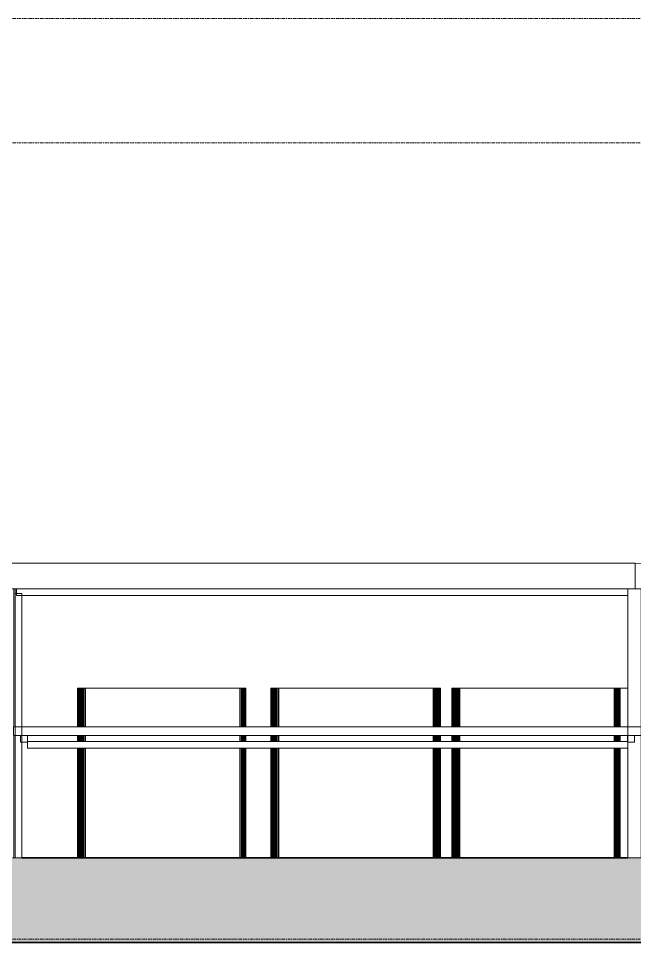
# Model space of a CAD drawing. Header units: centimetres. Extents: x -13467 to 3766, y -437 to 1921.
# Drawn here: x -9491 to -9127, y 44 to 589 of the extents above; entities that cross this region are included whole.
import ezdxf

# ---------------------------------------------------------------- set-up
doc = ezdxf.new("R2010")
doc.units = ezdxf.units.CM
doc.linetypes.add('Centre', pattern=[3.175, 0.635, -0.475, 1.59, -0.475])
for name, color, linetype, lineweight in [('A-FLOR', 7, 'Continuous', 9), ('A-FLOR-LEVL', 7, 'Continuous', 9), ('A-FLOR-PATT', 7, 'Continuous', 35), ('A-GENM', 7, 'Continuous', 9), ('M-EQPM', 7, 'Continuous', 9)]:
    doc.layers.add(name, color=color, linetype=linetype, lineweight=lineweight)

# ---------------------------------------------------------------- blocks, each defined once
blk = doc.blocks.new('PQ_RVR_EST-01_ZZ_ZZ_MO_T_A_rvt-1-Sección 1-1')
at = {"layer": 'A-FLOR-PATT', "lineweight": 9, "true_color": 0x9a9a9a}
blk.add_hatch(color=253, dxfattribs=at).paths.add_polyline_path([(-6260.94, 44), (-6260.94, 94), (-11182.13, 94), (-11182.13, 44), (-6621.18, 44)])
at = {"layer": 'A-FLOR', "lineweight": 35}
for p, q in [((-9131.28, 94), (-9488.78, 94)), ((-11081.92, 44), (-6260.94, 44))]:
    blk.add_line(p, q, dxfattribs=at)
blk = doc.blocks.new('EQ-01-012 - EQ-01-012_dwg_Agrupar_518-1490395-Sección 1-1')
at = {"layer": 'A-GENM', "color": 136, "true_color": 0x007f7f}
for p, q in [((-9455.97, 194), (-9456.01, 194)), ((-9456.01, 194), (-9456.01, 171.1)), ((-9456.01, 194), (-9456.01, 171.1)), ((-9456.01, 171.1), (-9456.01, 194)), ((-9455.97, 194), (-9455.85, 194)), ((-9455.97, 194), (-9455.97, 171.1)), ((-9455.85, 194), (-9455.66, 194)), ((-9455.85, 194), (-9455.85, 171.1)), ((-9455.66, 194), (-9455.39, 194)), ((-9455.66, 194), (-9455.66, 171.1)), ((-9455.39, 194), (-9455.05, 194)), ((-9455.39, 194), (-9455.39, 171.1)), ((-9455.05, 194), (-9454.64, 194)), ((-9455.05, 194), (-9455.05, 171.1)), ((-9454.64, 194), (-9454.18, 194)), ((-9454.64, 194), (-9454.64, 171.1)), ((-9454.18, 194), (-9453.67, 194)), ((-9454.18, 194), (-9454.18, 171.1)), ((-9453.67, 194), (-9453.12, 194)), ((-9453.67, 194), (-9453.67, 171.1)), ((-9453.12, 194), (-9452.54, 194)), ((-9453.12, 194), (-9453.12, 171.1)), ((-9452.54, 194), (-9451.94, 194)), ((-9452.54, 194), (-9452.54, 171.1)), ((-9451.33, 194), (-9451.94, 194)), ((-9451.94, 194), (-9451.94, 171.1)), ((-9451.33, 194), (-9361.4, 194)), ((-9451.33, 194), (-9451.33, 171.1)), ((-9361.4, 194), (-9360.76, 194)), ((-9360.3, 194), (-9361.4, 194)), ((-9360.3, 194), (-9361.4, 194)), ((-9360.3, 194), (-9360.76, 194)), ((-9360.3, 194), (-9360.12, 194)), ((-9360.3, 171.1), (-9360.3, 194)), ((-9360.3, 194), (-9360.3, 171.1)), ((-9360.12, 194), (-9359.5, 194)), ((-9360.12, 194), (-9360.12, 171.1)), ((-9359.5, 194), (-9358.91, 194)), ((-9359.5, 194), (-9359.5, 171.1)), ((-9358.91, 194), (-9358.37, 194)), ((-9358.91, 194), (-9358.91, 171.1)), ((-9358.37, 194), (-9357.88, 194)), ((-9358.37, 194), (-9358.37, 171.1)), ((-9357.88, 194), (-9357.47, 194)), ((-9357.88, 194), (-9357.88, 171.1)), ((-9357.47, 194), (-9357.13, 194)), ((-9357.47, 194), (-9357.47, 171.1)), ((-9357.13, 194), (-9356.88, 194)), ((-9357.13, 194), (-9357.13, 171.1)), ((-9356.88, 194), (-9356.73, 194)), ((-9356.88, 194), (-9356.88, 171.1)), ((-9356.71, 194), (-9356.73, 194)), ((-9356.73, 194), (-9356.73, 171.1)), ((-9356.71, 194), (-9356.67, 194)), ((-9356.71, 194), (-9356.67, 194)), ((-9356.71, 194), (-9356.71, 171.1)), ((-9356.67, 194), (-9356.71, 194)), ((-9356.67, 194), (-9356.71, 194)), ((-9356.71, 171.1), (-9356.71, 194)), ((-9356.71, 171.1), (-9356.71, 194)), ((-9456.01, 166.1), (-9456.01, 162.6)), ((-9456.01, 166.1), (-9456.01, 162.6)), ((-9456.01, 162.6), (-9456.01, 166.1)), ((-9455.97, 166.1), (-9455.97, 162.6)), ((-9455.97, 162.6), (-9455.97, 166.1)), ((-9455.97, 166.1), (-9455.97, 162.6)), ((-9455.85, 166.1), (-9455.85, 162.6)), ((-9455.85, 162.6), (-9455.85, 166.1)), ((-9455.85, 166.1), (-9455.85, 162.6)), ((-9455.66, 166.1), (-9455.66, 162.6)), ((-9455.66, 162.6), (-9455.66, 166.1)), ((-9455.66, 166.1), (-9455.66, 162.6)), ((-9455.39, 166.1), (-9455.39, 162.6)), ((-9455.39, 162.6), (-9455.39, 166.1)), ((-9455.39, 166.1), (-9455.39, 162.6)), ((-9455.05, 166.1), (-9455.05, 162.6)), ((-9455.05, 162.6), (-9455.05, 166.1)), ((-9455.05, 166.1), (-9455.05, 162.6)), ((-9454.64, 166.1), (-9454.64, 162.6)), ((-9454.64, 162.6), (-9454.64, 166.1)), ((-9454.64, 166.1), (-9454.64, 162.6)), ((-9454.18, 166.1), (-9454.18, 162.6)), ((-9454.18, 162.6), (-9454.18, 166.1)), ((-9454.18, 166.1), (-9454.18, 162.6)), ((-9453.67, 166.1), (-9453.67, 162.6)), ((-9453.67, 162.6), (-9453.67, 166.1)), ((-9453.67, 166.1), (-9453.67, 162.6)), ((-9453.12, 166.1), (-9453.12, 162.6)), ((-9453.12, 162.6), (-9453.12, 166.1)), ((-9453.12, 166.1), (-9453.12, 162.6)), ((-9452.54, 166.1), (-9452.54, 162.6)), ((-9452.54, 162.6), (-9452.54, 166.1)), ((-9452.54, 166.1), (-9452.54, 162.6)), ((-9451.94, 166.1), (-9451.94, 162.6)), ((-9451.94, 162.6), (-9451.94, 166.1)), ((-9451.94, 166.1), (-9451.94, 162.6)), ((-9451.33, 166.1), (-9451.33, 162.6)), ((-9451.33, 162.6), (-9451.33, 166.1)), ((-9451.33, 162.6), (-9451.33, 166.1)), ((-9360.3, 162.6), (-9360.3, 166.1)), ((-9360.3, 166.1), (-9360.3, 162.6)), ((-9360.3, 166.1), (-9360.3, 162.6)), ((-9360.12, 166.1), (-9360.12, 162.6)), ((-9360.12, 162.6), (-9360.12, 166.1)), ((-9360.12, 166.1), (-9360.12, 162.6)), ((-9359.5, 166.1), (-9359.5, 162.6)), ((-9359.5, 162.6), (-9359.5, 166.1)), ((-9359.5, 166.1), (-9359.5, 162.6)), ((-9358.91, 166.1), (-9358.91, 162.6)), ((-9358.91, 162.6), (-9358.91, 166.1)), ((-9358.91, 166.1), (-9358.91, 162.6)), ((-9358.37, 166.1), (-9358.37, 162.6)), ((-9358.37, 162.6), (-9358.37, 166.1)), ((-9358.37, 166.1), (-9358.37, 162.6)), ((-9357.88, 166.1), (-9357.88, 162.6)), ((-9357.88, 162.6), (-9357.88, 166.1)), ((-9357.88, 166.1), (-9357.88, 162.6)), ((-9357.47, 166.1), (-9357.47, 162.6)), ((-9357.47, 162.6), (-9357.47, 166.1)), ((-9357.47, 166.1), (-9357.47, 162.6)), ((-9357.13, 166.1), (-9357.13, 162.6)), ((-9357.13, 162.6), (-9357.13, 166.1)), ((-9357.13, 166.1), (-9357.13, 162.6)), ((-9356.88, 166.1), (-9356.88, 162.6)), ((-9356.88, 162.6), (-9356.88, 166.1)), ((-9356.88, 166.1), (-9356.88, 162.6)), ((-9356.73, 166.1), (-9356.73, 162.6)), ((-9356.73, 162.6), (-9356.73, 166.1)), ((-9356.73, 166.1), (-9356.73, 162.6)), ((-9356.71, 166.1), (-9356.71, 162.6)), ((-9356.71, 162.6), (-9356.71, 166.1)), ((-9356.71, 162.6), (-9356.71, 166.1)), ((-9456.01, 158.6), (-9456.01, 94)), ((-9456.01, 158.6), (-9456.01, 94)), ((-9456.01, 94), (-9456.01, 158.6)), ((-9455.97, 158.6), (-9455.97, 94)), ((-9455.97, 94), (-9455.97, 158.6)), ((-9455.97, 158.6), (-9455.97, 94)), ((-9455.85, 158.6), (-9455.85, 94)), ((-9455.85, 94), (-9455.85, 158.6)), ((-9455.85, 158.6), (-9455.85, 94)), ((-9455.66, 158.6), (-9455.66, 94)), ((-9455.66, 94), (-9455.66, 158.6)), ((-9455.66, 158.6), (-9455.66, 94)), ((-9455.39, 158.6), (-9455.39, 94)), ((-9455.39, 94), (-9455.39, 158.6)), ((-9455.39, 158.6), (-9455.39, 94)), ((-9455.05, 158.6), (-9455.05, 94)), ((-9455.05, 94), (-9455.05, 158.6)), ((-9455.05, 158.6), (-9455.05, 94)), ((-9454.64, 158.6), (-9454.64, 94)), ((-9454.64, 94), (-9454.64, 158.6)), ((-9454.64, 158.6), (-9454.64, 94)), ((-9454.18, 158.6), (-9454.18, 94)), ((-9454.18, 94), (-9454.18, 158.6)), ((-9454.18, 158.6), (-9454.18, 94)), ((-9453.67, 158.6), (-9453.67, 94)), ((-9453.67, 94), (-9453.67, 158.6)), ((-9453.67, 158.6), (-9453.67, 94)), ((-9453.12, 158.6), (-9453.12, 94)), ((-9453.12, 94), (-9453.12, 158.6)), ((-9453.12, 158.6), (-9453.12, 94)), ((-9452.54, 158.6), (-9452.54, 94)), ((-9452.54, 94), (-9452.54, 158.6)), ((-9452.54, 158.6), (-9452.54, 94)), ((-9451.94, 158.6), (-9451.94, 94)), ((-9451.94, 94), (-9451.94, 158.6)), ((-9451.94, 158.6), (-9451.94, 94)), ((-9451.33, 158.6), (-9451.33, 94)), ((-9451.33, 94), (-9451.33, 158.6)), ((-9451.33, 94), (-9451.33, 158.6)), ((-9360.3, 94), (-9360.3, 158.6)), ((-9360.3, 158.6), (-9360.3, 94)), ((-9360.3, 158.6), (-9360.3, 94)), ((-9360.12, 158.6), (-9360.12, 94)), ((-9360.12, 94), (-9360.12, 158.6)), ((-9360.12, 158.6), (-9360.12, 94)), ((-9359.5, 158.6), (-9359.5, 94)), ((-9359.5, 94), (-9359.5, 158.6)), ((-9359.5, 158.6), (-9359.5, 94)), ((-9358.91, 158.6), (-9358.91, 94)), ((-9358.91, 94), (-9358.91, 158.6)), ((-9358.91, 158.6), (-9358.91, 94)), ((-9358.37, 158.6), (-9358.37, 94)), ((-9358.37, 94), (-9358.37, 158.6)), ((-9358.37, 158.6), (-9358.37, 94)), ((-9357.88, 158.6), (-9357.88, 94)), ((-9357.88, 94), (-9357.88, 158.6)), ((-9357.88, 158.6), (-9357.88, 94)), ((-9357.47, 158.6), (-9357.47, 94)), ((-9357.47, 94), (-9357.47, 158.6)), ((-9357.47, 158.6), (-9357.47, 94)), ((-9357.13, 158.6), (-9357.13, 94)), ((-9357.13, 94), (-9357.13, 158.6)), ((-9357.13, 158.6), (-9357.13, 94)), ((-9356.88, 158.6), (-9356.88, 94)), ((-9356.88, 94), (-9356.88, 158.6)), ((-9356.88, 158.6), (-9356.88, 94)), ((-9356.73, 158.6), (-9356.73, 94)), ((-9356.73, 94), (-9356.73, 158.6)), ((-9356.73, 158.6), (-9356.73, 94)), ((-9356.71, 158.6), (-9356.71, 94)), ((-9356.71, 94), (-9356.71, 158.6)), ((-9356.71, 94), (-9356.71, 158.6))]:
    blk.add_line(p, q, dxfattribs=at)
at = {"layer": 'A-GENM', "color": 136, "true_color": 0x007f7f, "flags": 128}
for points in [[(-9455.97, 171.1), (-9455.97, 194)], [(-9455.85, 171.1), (-9455.85, 194)], [(-9455.66, 171.1), (-9455.66, 194)], [(-9455.39, 171.1), (-9455.39, 194)], [(-9455.05, 171.1), (-9455.05, 194)], [(-9454.64, 171.1), (-9454.64, 194)], [(-9454.18, 171.1), (-9454.18, 194)], [(-9453.67, 171.1), (-9453.67, 194)], [(-9453.12, 171.1), (-9453.12, 194)], [(-9452.54, 171.1), (-9452.54, 194)], [(-9451.94, 171.1), (-9451.94, 194)], [(-9360.12, 171.1), (-9360.12, 194)], [(-9359.5, 171.1), (-9359.5, 194)], [(-9358.91, 171.1), (-9358.91, 194)], [(-9358.37, 171.1), (-9358.37, 194)], [(-9357.88, 171.1), (-9357.88, 194)], [(-9357.47, 171.1), (-9357.47, 194)], [(-9357.13, 171.1), (-9357.13, 194)], [(-9356.88, 171.1), (-9356.88, 194)], [(-9356.73, 171.1), (-9356.73, 194)]]:
    blk.add_lwpolyline(points, close=True, dxfattribs=at)
for points in [[(-9451.33, 171.1), (-9451.33, 194), (-9361.4, 194), (-9360.3, 194), (-9360.3, 171.1)], [(-9451.33, 171.1), (-9451.33, 194), (-9361.4, 194), (-9360.3, 194), (-9361.4, 194)]]:
    blk.add_lwpolyline(points, dxfattribs=at)
blk = doc.blocks.new('EQ-01-012 - EQ-01-012_dwg-1490394-Sección 1-1')
blk.add_blockref('EQ-01-012 - EQ-01-012_dwg_Agrupar_518-1490395-Sección 1-1', (0, 0))
blk = doc.blocks.new('EQ-01-012 - EQ-01-012-1490397-Sección 1-1')
blk.add_blockref('EQ-01-012 - EQ-01-012_dwg-1490394-Sección 1-1', (0, 0))
blk = doc.blocks.new('EQ-01-012 - EQ-01-012_dwg_Agrupar_518-V13-Sección 1-1')
at = {"layer": 'A-GENM', "color": 136, "true_color": 0x007f7f}
for p, q in [((-9242.55, 194), (-9242.21, 194)), ((-9242.55, 194), (-9242.55, 171.1)), ((-9242.21, 194), (-9241.96, 194)), ((-9242.21, 194), (-9242.21, 171.1)), ((-9241.96, 194), (-9241.81, 194)), ((-9241.96, 194), (-9241.96, 171.1)), ((-9241.79, 194), (-9241.81, 194)), ((-9241.81, 194), (-9241.81, 171.1)), ((-9241.79, 194), (-9241.75, 194)), ((-9241.79, 194), (-9241.75, 194)), ((-9241.79, 194), (-9241.79, 171.1)), ((-9241.75, 194), (-9241.79, 194)), ((-9241.75, 194), (-9241.79, 194)), ((-9241.79, 171.1), (-9241.79, 194)), ((-9241.79, 171.1), (-9241.79, 194)), ((-9242.55, 166.1), (-9242.55, 162.6)), ((-9242.55, 162.6), (-9242.55, 166.1)), ((-9242.55, 166.1), (-9242.55, 162.6)), ((-9242.21, 166.1), (-9242.21, 162.6)), ((-9242.21, 162.6), (-9242.21, 166.1)), ((-9242.21, 166.1), (-9242.21, 162.6)), ((-9241.96, 166.1), (-9241.96, 162.6)), ((-9241.96, 162.6), (-9241.96, 166.1)), ((-9241.96, 166.1), (-9241.96, 162.6)), ((-9241.81, 166.1), (-9241.81, 162.6)), ((-9241.81, 162.6), (-9241.81, 166.1)), ((-9241.81, 166.1), (-9241.81, 162.6)), ((-9241.79, 166.1), (-9241.79, 162.6)), ((-9241.79, 162.6), (-9241.79, 166.1)), ((-9241.79, 162.6), (-9241.79, 166.1)), ((-9242.55, 158.6), (-9242.55, 94)), ((-9242.55, 94), (-9242.55, 158.6)), ((-9242.55, 158.6), (-9242.55, 94)), ((-9242.21, 158.6), (-9242.21, 94)), ((-9242.21, 94), (-9242.21, 158.6)), ((-9242.21, 158.6), (-9242.21, 94)), ((-9241.96, 158.6), (-9241.96, 94)), ((-9241.96, 94), (-9241.96, 158.6)), ((-9241.96, 158.6), (-9241.96, 94)), ((-9241.81, 158.6), (-9241.81, 94)), ((-9241.81, 94), (-9241.81, 158.6)), ((-9241.81, 158.6), (-9241.81, 94)), ((-9241.79, 158.6), (-9241.79, 94)), ((-9241.79, 94), (-9241.79, 158.6)), ((-9241.79, 94), (-9241.79, 158.6))]:
    blk.add_line(p, q, dxfattribs=at)
at = {"layer": 'A-GENM', "color": 136, "true_color": 0x007f7f, "flags": 128}
for points in [[(-9242.55, 171.1), (-9242.55, 194)], [(-9242.21, 171.1), (-9242.21, 194)], [(-9241.96, 171.1), (-9241.96, 194)], [(-9241.81, 171.1), (-9241.81, 194)]]:
    blk.add_lwpolyline(points, close=True, dxfattribs=at)
blk = doc.blocks.new('EQ-01-012 - EQ-01-012_dwg-V14-Sección 1-1')
blk.add_blockref('EQ-01-012 - EQ-01-012_dwg_Agrupar_518-V13-Sección 1-1', (0, 0))
blk = doc.blocks.new('EQ-01-012 - EQ-01-012-V15-Sección 1-1')
blk.add_blockref('EQ-01-012 - EQ-01-012_dwg-V14-Sección 1-1', (0, 0))
blk = doc.blocks.new('EQ-01-012 - EQ-01-012_dwg_Agrupar_518-V16-Sección 1-1')
at = {"layer": 'A-GENM', "color": 136, "true_color": 0x007f7f}
for p, q in [((-9135.77, 194), (-9131.28, 194)), ((-9135.77, 194), (-9131.28, 194)), ((-9135.77, 194), (-9131.28, 194)), ((-9123.44, 194), (-9122.95, 194)), ((-9123.44, 194), (-9123.44, 171.1)), ((-9122.95, 194), (-9122.54, 194)), ((-9122.95, 194), (-9122.95, 171.1)), ((-9122.54, 194), (-9122.2, 194)), ((-9122.54, 194), (-9122.54, 171.1)), ((-9122.2, 194), (-9121.95, 194)), ((-9122.2, 194), (-9122.2, 171.1)), ((-9121.95, 194), (-9121.8, 194)), ((-9121.95, 194), (-9121.95, 171.1)), ((-9121.78, 194), (-9121.8, 194)), ((-9121.8, 194), (-9121.8, 171.1)), ((-9121.78, 194), (-9121.74, 194)), ((-9121.78, 194), (-9121.74, 194)), ((-9121.78, 194), (-9121.78, 171.1)), ((-9121.74, 194), (-9121.78, 194)), ((-9121.74, 194), (-9121.78, 194)), ((-9121.78, 171.1), (-9121.78, 194)), ((-9121.78, 171.1), (-9121.78, 194)), ((-9123.44, 166.21), (-9123.44, 94)), ((-9123.44, 94), (-9123.44, 166.21)), ((-9123.44, 166.21), (-9123.44, 94)), ((-9122.95, 166.21), (-9122.95, 94)), ((-9122.95, 94), (-9122.95, 166.21)), ((-9122.95, 166.21), (-9122.95, 94)), ((-9122.54, 166.21), (-9122.54, 94)), ((-9122.54, 94), (-9122.54, 166.21)), ((-9122.54, 166.21), (-9122.54, 94)), ((-9122.2, 166.21), (-9122.2, 94)), ((-9122.2, 94), (-9122.2, 166.21)), ((-9122.2, 166.21), (-9122.2, 94)), ((-9121.95, 166.21), (-9121.95, 94)), ((-9121.95, 94), (-9121.95, 166.21)), ((-9121.95, 166.21), (-9121.95, 94)), ((-9121.8, 166.21), (-9121.8, 94)), ((-9121.8, 94), (-9121.8, 166.21)), ((-9121.8, 166.21), (-9121.8, 94)), ((-9121.78, 166.21), (-9121.78, 94)), ((-9121.78, 94), (-9121.78, 166.21)), ((-9121.78, 94), (-9121.78, 166.21))]:
    blk.add_line(p, q, dxfattribs=at)
at = {"layer": 'A-GENM', "color": 136, "true_color": 0x007f7f, "flags": 128}
for points in [[(-9123.44, 171.1), (-9123.44, 194)], [(-9122.95, 171.1), (-9122.95, 194)], [(-9122.54, 171.1), (-9122.54, 194)], [(-9122.2, 171.1), (-9122.2, 194)], [(-9121.95, 171.1), (-9121.95, 194)], [(-9121.8, 171.1), (-9121.8, 194)]]:
    blk.add_lwpolyline(points, close=True, dxfattribs=at)
blk = doc.blocks.new('EQ-01-012 - EQ-01-012_dwg-V17-Sección 1-1')
blk.add_blockref('EQ-01-012 - EQ-01-012_dwg_Agrupar_518-V16-Sección 1-1', (0, 0))
blk = doc.blocks.new('EQ-01-012 - EQ-01-012-V18-Sección 1-1')
blk.add_blockref('EQ-01-012 - EQ-01-012_dwg-V17-Sección 1-1', (0, 0))
blk = doc.blocks.new('EQ-02-001 - EQ-02-001_dwg_Agrupar_349-1523281-Sección 1-1')
at = {"layer": 'M-EQPM', "color": 253, "true_color": 0x999999}
for p, q in [((-9497.46, 252.6), (-9497.46, 267.6)), ((-9127.06, 267.6), (-9497.46, 267.6)), ((-9497.46, 252.6), (-9497.46, 267.6)), ((-9497.46, 267.6), (-9127.06, 267.6)), ((-9127.06, 252.6), (-9127.06, 267.6)), ((-9127.06, 252.6), (-9127.06, 267.6)), ((-9497.46, 252.6), (-9492.78, 252.6)), ((-9497.46, 252.6), (-9492.78, 252.6))]:
    blk.add_line(p, q, dxfattribs=at)
at = {"layer": 'M-EQPM', "color": 253, "true_color": 0x999999, "flags": 128}
for points in [[(-9497.46, 267.6), (-9127.06, 267.6), (-9127.06, 252.6)], [(-9492.78, 252.6), (-9497.46, 252.6), (-9497.46, 267.6)]]:
    blk.add_lwpolyline(points, dxfattribs=at)
blk = doc.blocks.new('EQ-02-001 - EQ-02-001_dwg_Agrupar_354-1523284-Sección 1-1')
at = {"layer": 'M-EQPM', "color": 251, "true_color": 0x666666}
for p, q in [((-9493.5, 171.1), (-9493.5, 252.6)), ((-9493.5, 252.6), (-9493.5, 171.1)), ((-9493.5, 171.1), (-9493.5, 252.6)), ((-9493.5, 94), (-9493.5, 166.1)), ((-9493.5, 166.1), (-9493.5, 94)), ((-9493.5, 94), (-9493.5, 166.1))]:
    blk.add_line(p, q, dxfattribs=at)
blk = doc.blocks.new('EQ-02-001 - EQ-02-001_dwg_Agrupar_354-1523285-Sección 1-1')
at = {"layer": 'M-EQPM', "color": 251, "true_color": 0x666666}
for p, q in [((-9485.54, 158.6), (-9485.54, 162.1)), ((-9485.54, 162.1), (-9485.54, 158.6)), ((-9131.28, 158.6), (-9485.54, 158.6)), ((-9131.28, 158.6), (-9485.54, 158.6)), ((-9131.5, 162.6), (-9485.5, 162.6)), ((-9131.5, 162.6), (-9485.5, 162.6)), ((-9485.5, 162.6), (-9131.5, 162.6))]:
    blk.add_line(p, q, dxfattribs=at)
at = {"layer": 'M-EQPM', "color": 251, "true_color": 0x666666, "flags": 128}
blk.add_lwpolyline([(-9485.54, 162.1), (-9485.54, 158.6), (-9131.28, 158.6)], dxfattribs=at)
blk = doc.blocks.new('EQ-02-001 - EQ-02-001_dwg_Agrupar_1708-1523287-Sección 1-1')
at = {"layer": 'M-EQPM', "color": 251, "true_color": 0x666666}
for p, q in [((-9493.68, 171.1), (-9123.5, 171.1)), ((-9493.68, 171.1), (-9493.68, 166.1)), ((-9493.68, 166.1), (-9493.68, 171.1)), ((-9493.68, 171.1), (-9123.5, 171.1)), ((-9123.5, 171.1), (-9123.5, 166.1)), ((-9123.5, 171.1), (-9123.5, 166.1)), ((-9493.68, 166.1), (-9123.5, 166.1)), ((-9493.68, 166.1), (-9123.5, 166.1))]:
    blk.add_line(p, q, dxfattribs=at)
at = {"layer": 'M-EQPM', "color": 251, "true_color": 0x666666, "flags": 128}
blk.add_lwpolyline([(-9123.5, 171.1), (-9493.68, 171.1), (-9493.68, 166.1), (-9123.5, 166.1)], close=True, dxfattribs=at)
blk = doc.blocks.new('EQ-02-001 - EQ-02-001_dwg_Agrupar_354-1523289-Sección 1-1')
at = {"layer": 'M-EQPM', "color": 251, "true_color": 0x666666}
for p, q in [((-9131.5, 162.1), (-9131.5, 166.1)), ((-9127.5, 166.1), (-9131.5, 166.1)), ((-9131.5, 166.1), (-9127.5, 166.1)), ((-9131.5, 162.1), (-9131.5, 166.1)), ((-9127.5, 166.1), (-9127.5, 162.1)), ((-9127.5, 166.1), (-9127.5, 162.1)), ((-9131.5, 162.1), (-9127.5, 162.1)), ((-9127.5, 162.1), (-9131.5, 162.1))]:
    blk.add_line(p, q, dxfattribs=at)
at = {"layer": 'M-EQPM', "color": 251, "true_color": 0x666666, "flags": 128}
blk.add_lwpolyline([(-9131.5, 166.1), (-9131.5, 162.1), (-9127.5, 162.1), (-9127.5, 166.1)], close=True, dxfattribs=at)
blk = doc.blocks.new('EQ-02-001 - EQ-02-001_dwg_Agrupar_354-1523290-Sección 1-1')
at = {"layer": 'M-EQPM', "color": 251, "true_color": 0x666666}
for p, q in [((-9489.5, 162.1), (-9489.5, 166.1)), ((-9485.5, 166.1), (-9489.5, 166.1)), ((-9489.5, 166.1), (-9485.5, 166.1)), ((-9489.5, 162.1), (-9489.5, 166.1)), ((-9485.5, 166.1), (-9485.5, 162.1)), ((-9485.5, 166.1), (-9485.5, 162.1)), ((-9489.5, 162.1), (-9485.5, 162.1)), ((-9485.5, 162.1), (-9489.5, 162.1))]:
    blk.add_line(p, q, dxfattribs=at)
at = {"layer": 'M-EQPM', "color": 251, "true_color": 0x666666, "flags": 128}
blk.add_lwpolyline([(-9489.5, 166.1), (-9489.5, 162.1), (-9485.5, 162.1), (-9485.5, 166.1)], close=True, dxfattribs=at)
blk = doc.blocks.new('EQ-02-001 - EQ-02-001_dwg_Agrupar_354-1523295-Sección 1-1')
at = {"layer": 'M-EQPM', "color": 251, "true_color": 0x666666}
for p, q in [((-9491.93, 248.6), (-9491.93, 252.6)), ((-9491.93, 252.6), (-9131.28, 252.6)), ((-9491.93, 248.6), (-9491.93, 252.6)), ((-9491.93, 252.6), (-9131.28, 252.6)), ((-9131.28, 252.6), (-9131.28, 248.6)), ((-9131.28, 248.6), (-9131.28, 252.6)), ((-9491.93, 248.6), (-9131.28, 248.6)), ((-9131.28, 248.6), (-9491.93, 248.6))]:
    blk.add_line(p, q, dxfattribs=at)
at = {"layer": 'M-EQPM', "color": 251, "true_color": 0x666666, "flags": 128}
blk.add_lwpolyline([(-9491.93, 252.6), (-9491.93, 248.6), (-9131.28, 248.6), (-9131.28, 252.6)], close=True, dxfattribs=at)
blk = doc.blocks.new('EQ-02-001 - EQ-02-001_dwg_Agrupar_354-1523296-Sección 1-1')
at = {"layer": 'M-EQPM', "color": 251, "true_color": 0x666666}
for p, q in [((-9131.28, 94), (-9131.28, 252.6)), ((-9131.28, 252.6), (-9123.5, 252.6)), ((-9131.28, 94), (-9131.28, 252.6)), ((-9123.5, 252.6), (-9131.28, 252.6)), ((-9123.5, 94), (-9123.5, 252.6)), ((-9123.5, 252.6), (-9123.5, 94)), ((-9123.5, 94), (-9131.28, 94)), ((-9123.5, 94), (-9131.28, 94))]:
    blk.add_line(p, q, dxfattribs=at)
at = {"layer": 'M-EQPM', "color": 251, "true_color": 0x666666, "flags": 128}
blk.add_lwpolyline([(-9131.28, 94), (-9123.5, 94), (-9123.5, 252.6), (-9131.28, 252.6)], close=True, dxfattribs=at)
blk = doc.blocks.new('EQ-02-001 - EQ-02-001_dwg_Agrupar_354-1523297-Sección 1-1')
at = {"layer": 'M-EQPM', "color": 251, "true_color": 0x666666}
for p, q in [((-9492.78, 249.69), (-9488.78, 249.69)), ((-9492.78, 249.69), (-9492.78, 94)), ((-9492.78, 249.69), (-9488.78, 249.69)), ((-9492.78, 94), (-9492.78, 249.69)), ((-9488.78, 249.69), (-9488.78, 94)), ((-9488.78, 249.69), (-9488.78, 94)), ((-9488.78, 94), (-9492.78, 94)), ((-9492.78, 94), (-9488.78, 94))]:
    blk.add_line(p, q, dxfattribs=at)
at = {"layer": 'M-EQPM', "color": 251, "true_color": 0x666666, "flags": 128}
blk.add_lwpolyline([(-9488.78, 249.69), (-9492.78, 249.69), (-9492.78, 94), (-9488.78, 94)], close=True, dxfattribs=at)
blk = doc.blocks.new('EQ-02-001 - EQ-02-001_dwg_Agrupar_354-1523300-Sección 1-1')
at = {"layer": 'M-EQPM', "color": 251, "true_color": 0x666666}
for p, q in [((-9123.5, 252.8), (-9123.5, 248.8)), ((-9123.5, 252.8), (-9103.5, 252.8)), ((-9123.5, 252.8), (-9123.5, 248.8)), ((-9103.5, 252.8), (-9123.5, 252.8)), ((-9103.5, 248.8), (-9103.5, 252.8)), ((-9103.5, 252.8), (-9103.5, 248.8)), ((-9123.5, 248.8), (-9103.5, 248.8)), ((-9123.5, 248.8), (-9103.5, 248.8))]:
    blk.add_line(p, q, dxfattribs=at)
at = {"layer": 'M-EQPM', "color": 251, "true_color": 0x666666, "flags": 128}
blk.add_lwpolyline([(-9123.5, 248.8), (-9123.5, 252.8), (-9103.5, 252.8), (-9103.5, 248.8)], close=True, dxfattribs=at)
blk = doc.blocks.new('EQ-02-001 - EQ-02-001_dwg_Agrupar_354-1523301-Sección 1-1')
at = {"layer": 'M-EQPM', "color": 251, "true_color": 0x666666}
for p, q in [((-9106.31, 249.95), (-9103.5, 252.8)), ((-9103.5, 252.8), (-9106.31, 249.95)), ((-9103.5, 252.8), (-9021.91, 172.44)), ((-9021.91, 172.44), (-9103.5, 252.8)), ((-9106.31, 249.95), (-9024.72, 169.59)), ((-9106.31, 249.95), (-9024.72, 169.59)), ((-9024.72, 169.59), (-9021.91, 172.44)), ((-9021.91, 172.44), (-9024.72, 169.59))]:
    blk.add_line(p, q, dxfattribs=at)
at = {"layer": 'M-EQPM', "color": 251, "true_color": 0x666666, "flags": 128}
blk.add_lwpolyline([(-9106.31, 249.95), (-9103.5, 252.8), (-9021.91, 172.44), (-9024.72, 169.59)], close=True, dxfattribs=at)
blk = doc.blocks.new('EQ-02-001 - EQ-02-001_dwg_Agrupar_354-1523313-Sección 1-1')
at = {"layer": 'M-EQPM', "color": 251, "true_color": 0x666666}
for p, q in [((-9491.93, 252.6), (-9492.78, 252.6)), ((-9492.78, 249.69), (-9492.78, 252.6)), ((-9492.78, 249.69), (-9492.78, 252.6)), ((-9492.78, 252.6), (-9491.93, 252.6))]:
    blk.add_line(p, q, dxfattribs=at)
at = {"layer": 'M-EQPM', "color": 251, "true_color": 0x666666, "flags": 128}
blk.add_lwpolyline([(-9491.93, 252.6), (-9492.78, 252.6), (-9492.78, 249.69)], dxfattribs=at)
blk = doc.blocks.new('EQ-02-001 - EQ-02-001_dwg_Agrupar_775-1523314-Sección 1-1')
at = {"layer": 'M-EQPM', "color": 136, "true_color": 0x007f7f}
for p, q in [((-9062.46, 264.2), (-9127.06, 267.6)), ((-9062.46, 249.2), (-9062.46, 264.2)), ((-9101.95, 251.28), (-9062.46, 249.2)), ((-9062.46, 249.2), (-9101.95, 251.28)), ((-9062.46, 249.2), (-9101.95, 251.28))]:
    blk.add_line(p, q, dxfattribs=at)
at = {"layer": 'M-EQPM', "color": 136, "true_color": 0x007f7f, "flags": 128}
blk.add_lwpolyline([(-9127.06, 267.6), (-9062.46, 264.2), (-9062.46, 249.2)], dxfattribs=at)
blk = doc.blocks.new('EQ-02-001 - EQ-02-001_dwg_Agrupar_352-1523315-Sección 1-1')
at = {"layer": 'M-EQPM', "color": 251, "true_color": 0x666666}
for p, q in [((-9123.5, 166.21), (-9118.42, 166.21)), ((-9123.5, 166.21), (-9118.42, 166.21)), ((-9118.42, 166.21), (-9123.5, 166.21))]:
    blk.add_line(p, q, dxfattribs=at)
blk = doc.blocks.new('EQ-02-001 - EQ-02-001_dwg_Agrupar_352-1523316-Sección 1-1')
at = {"layer": 'M-EQPM', "color": 251, "true_color": 0x666666}
for p, q in [((-9103.5, 151.82), (-9103.5, 146.93)), ((-9103.5, 146.93), (-9103.5, 151.82)), ((-9103.5, 146.93), (-9098.42, 146.93)), ((-9103.5, 146.93), (-9098.42, 146.93))]:
    blk.add_line(p, q, dxfattribs=at)
at = {"layer": 'M-EQPM', "color": 251, "true_color": 0x666666, "flags": 128}
blk.add_lwpolyline([(-9098.42, 146.93), (-9103.5, 146.93), (-9103.5, 151.82)], dxfattribs=at)
blk = doc.blocks.new('EQ-02-001 - EQ-02-001_dwg_Agrupar_352-1523317-Sección 1-1')
at = {"layer": 'M-EQPM', "color": 251, "true_color": 0x666666}
for p, q in [((-9083.5, 132.55), (-9083.5, 127.66)), ((-9083.5, 127.66), (-9083.5, 132.55)), ((-9083.5, 127.66), (-9078.42, 127.66)), ((-9083.5, 127.66), (-9078.42, 127.66))]:
    blk.add_line(p, q, dxfattribs=at)
at = {"layer": 'M-EQPM', "color": 251, "true_color": 0x666666, "flags": 128}
blk.add_lwpolyline([(-9078.42, 127.66), (-9083.5, 127.66), (-9083.5, 132.55)], dxfattribs=at)
blk = doc.blocks.new('EQ-02-001 - EQ-02-001_dwg_Agrupar_352-1523318-Sección 1-1')
at = {"layer": 'M-EQPM', "color": 251, "true_color": 0x666666}
for p, q in [((-9063.5, 113.27), (-9063.5, 108.38)), ((-9063.5, 108.38), (-9063.5, 113.27)), ((-9063.5, 108.38), (-9058.42, 108.38)), ((-9063.5, 108.38), (-9058.42, 108.38))]:
    blk.add_line(p, q, dxfattribs=at)
at = {"layer": 'M-EQPM', "color": 251, "true_color": 0x666666, "flags": 128}
blk.add_lwpolyline([(-9058.42, 108.38), (-9063.5, 108.38), (-9063.5, 113.27)], dxfattribs=at)
blk = doc.blocks.new('EQ-02-001 - EQ-02-001_dwg_Agrupar_350-1523320-Sección 1-1')
at = {"layer": 'M-EQPM', "color": 251, "true_color": 0x666666}
for p, q in [((-9123.5, 171.1), (-9103.5, 171.1)), ((-9123.5, 171.1), (-9043.5, 94)), ((-9123.5, 171.1), (-9103.5, 171.1)), ((-9043.5, 94), (-9123.5, 171.1)), ((-9103.5, 171.1), (-9023.5, 94)), ((-9043.5, 94), (-9023.5, 94)), ((-9043.5, 94), (-9023.5, 94))]:
    blk.add_line(p, q, dxfattribs=at)
at = {"layer": 'M-EQPM', "color": 251, "true_color": 0x666666, "flags": 128}
for points in [[(-9023.5, 94), (-9103.5, 171.1), (-9123.5, 171.1)], [(-9123.5, 171.1), (-9043.5, 94), (-9023.5, 94), (-9103.5, 171.1)]]:
    blk.add_lwpolyline(points, dxfattribs=at)
blk = doc.blocks.new('EQ-02-001 - EQ-02-001_dwg_Agrupar_353-1523321-Sección 1-1')
for name in ['EQ-02-001 - EQ-02-001_dwg_Agrupar_350-1523320-Sección 1-1', 'EQ-02-001 - EQ-02-001_dwg_Agrupar_352-1523315-Sección 1-1', 'EQ-02-001 - EQ-02-001_dwg_Agrupar_352-1523316-Sección 1-1', 'EQ-02-001 - EQ-02-001_dwg_Agrupar_352-1523317-Sección 1-1', 'EQ-02-001 - EQ-02-001_dwg_Agrupar_352-1523318-Sección 1-1']:
    blk.add_blockref(name, (0, 0))
blk = doc.blocks.new('EQ-02-001 - EQ-02-001_dwg_Agrupar_770-1523322-Sección 1-1')
for name in ['EQ-02-001 - EQ-02-001_dwg_Agrupar_349-1523281-Sección 1-1', 'EQ-02-001 - EQ-02-001_dwg_Agrupar_775-1523314-Sección 1-1', 'EQ-02-001 - EQ-02-001_dwg_Agrupar_354-1523284-Sección 1-1', 'EQ-02-001 - EQ-02-001_dwg_Agrupar_354-1523313-Sección 1-1', 'EQ-02-001 - EQ-02-001_dwg_Agrupar_354-1523295-Sección 1-1', 'EQ-02-001 - EQ-02-001_dwg_Agrupar_354-1523296-Sección 1-1', 'EQ-02-001 - EQ-02-001_dwg_Agrupar_354-1523300-Sección 1-1', 'EQ-02-001 - EQ-02-001_dwg_Agrupar_354-1523301-Sección 1-1', 'EQ-02-001 - EQ-02-001_dwg_Agrupar_354-1523297-Sección 1-1', 'EQ-02-001 - EQ-02-001_dwg_Agrupar_1708-1523287-Sección 1-1', 'EQ-02-001 - EQ-02-001_dwg_Agrupar_353-1523321-Sección 1-1', 'EQ-02-001 - EQ-02-001_dwg_Agrupar_354-1523290-Sección 1-1', 'EQ-02-001 - EQ-02-001_dwg_Agrupar_354-1523289-Sección 1-1', 'EQ-02-001 - EQ-02-001_dwg_Agrupar_354-1523285-Sección 1-1']:
    blk.add_blockref(name, (0, 0))
blk = doc.blocks.new('EQ-02-001 - EQ-02-001_dwg_Group_13-1523323-Sección 1-1')
blk.add_blockref('EQ-02-001 - EQ-02-001_dwg_Agrupar_770-1523322-Sección 1-1', (0, 0))
blk = doc.blocks.new('EQ-02-001 - EQ-02-001_dwg-1523279-Sección 1-1')
blk.add_blockref('EQ-02-001 - EQ-02-001_dwg_Group_13-1523323-Sección 1-1', (0, 0))
blk = doc.blocks.new('EQ-02-001 - EQ-02-001-1523325-Sección 1-1')
blk.add_blockref('EQ-02-001 - EQ-02-001_dwg-1523279-Sección 1-1', (0, 0))
blk = doc.blocks.new('PQ_RVR_MEP-01_ZZ_ZZ_MO_T_A_rvt-1-Sección 1-1')
at = {"layer": 'A-GENM', "lineweight": 9}
for name, p in [('EQ-01-012 - EQ-01-012-1490397-Sección 1-1', (0, 0)), ('EQ-01-012 - EQ-01-012-1490397-Sección 1-1', (114.06, 0)), ('EQ-01-012 - EQ-01-012-V15-Sección 1-1', (0, 0)), ('EQ-01-012 - EQ-01-012-1490397-Sección 1-1', (220.94, 0)), ('EQ-01-012 - EQ-01-012-V18-Sección 1-1', (0, 0))]:
    blk.add_blockref(name, p, dxfattribs=at)
at = {"layer": 'M-EQPM', "lineweight": 9}
blk.add_blockref('EQ-02-001 - EQ-02-001-1523325-Sección 1-1', (0, 0), dxfattribs=at)

msp = doc.modelspace()

# ---------------------------------------------------------------- hatches: boundary and pattern name
at = {"layer": 'A-FLOR-PATT', "lineweight": 9, "true_color": 0x9a9a9a}
msp.add_hatch(color=253, dxfattribs=at).paths.add_polyline_path([(-6260.942, 44), (-6260.942, 94), (-11181.493, 94), (-11181.493, 44), (-6621.18, 44)])

# ---------------------------------------------------------------- linework, layer by layer
at = {"layer": 'A-FLOR', "lineweight": 35}
for p, q in [((-9131.284, 94), (-9488.778, 94)), ((-11097.922, 44), (-6260.942, 44))]:
    msp.add_line(p, q, dxfattribs=at)
at = {"layer": 'A-FLOR-LEVL', "color": 253, "linetype": 'Centre', "true_color": 0xaaaaaa}
for p, q in [((-13466.939, 588.801), (-6213.529, 588.801)), ((-13466.939, 515.53), (-6213.529, 515.53)), ((-13466.939, 94), (-6213.529, 94)), ((-13466.939, 46.025), (-6213.529, 46.025))]:
    msp.add_line(p, q, dxfattribs=at)

# ---------------------------------------------------------------- block references
at = {"lineweight": 5}
for name in ['PQ_RVR_EST-01_ZZ_ZZ_MO_T_A_rvt-1-Sección 1-1', 'PQ_RVR_MEP-01_ZZ_ZZ_MO_T_A_rvt-1-Sección 1-1']:
    msp.add_blockref(name, (0, 0), dxfattribs=at)

doc.saveas('drawing.dxf')
